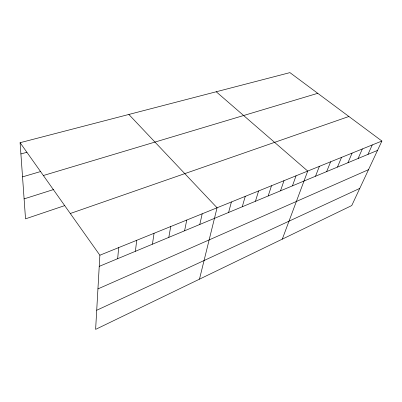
<?xml version="1.0" encoding="UTF-8"?>
<svg xmlns="http://www.w3.org/2000/svg" width="402" height="402" viewBox="0 0 402 402"><rect width="100%" height="100%" fill="white"/><g stroke="black" fill="none" stroke-linecap="round" stroke-linejoin="round"><path stroke-width="0.6" d="M20.1 142.7L99.867 255.225L95.621 329.379L351.75 205.558L381.9 141.037L289.927 72.621L20.1 142.7L25.527 218.844L64.848 205.563M117.675 258.687L118.67 247.612M135.394 251.305L136.715 240.306M152.428 244.205L154.051 233.291M168.815 237.376L170.714 226.542M184.593 230.798L186.749 220.05M199.799 224.462L202.191 213.799M199.467 279.174L217.065 207.774L128.851 114.459M228.602 212.462L231.406 201.97M242.255 206.769L245.245 196.367M255.441 201.276L258.607 190.955M268.189 195.96L271.511 185.729M280.521 190.824L283.988 180.679M292.45 185.855L296.048 175.795M282.294 239.135L307.726 171.071L216.221 91.767M315.52 176.237L319.364 166.358M326.675 171.589L330.625 161.795M337.479 167.086L341.529 157.383M347.956 162.72L352.097 153.102M358.112 158.488L362.338 148.956M367.961 154.383L372.267 144.936M96.716 310.254L359.77 188.397M97.937 288.907L368.518 169.674M99.229 266.375L377.523 150.398M99.867 255.225L381.9 141.037M70.29 213.502L348.901 116.49M24.105 198.884L53.773 189.473M43.361 175.518L317.741 93.314M22.537 176.87L40.522 171.569M20.899 153.936L26.914 152.308"/></g></svg>
